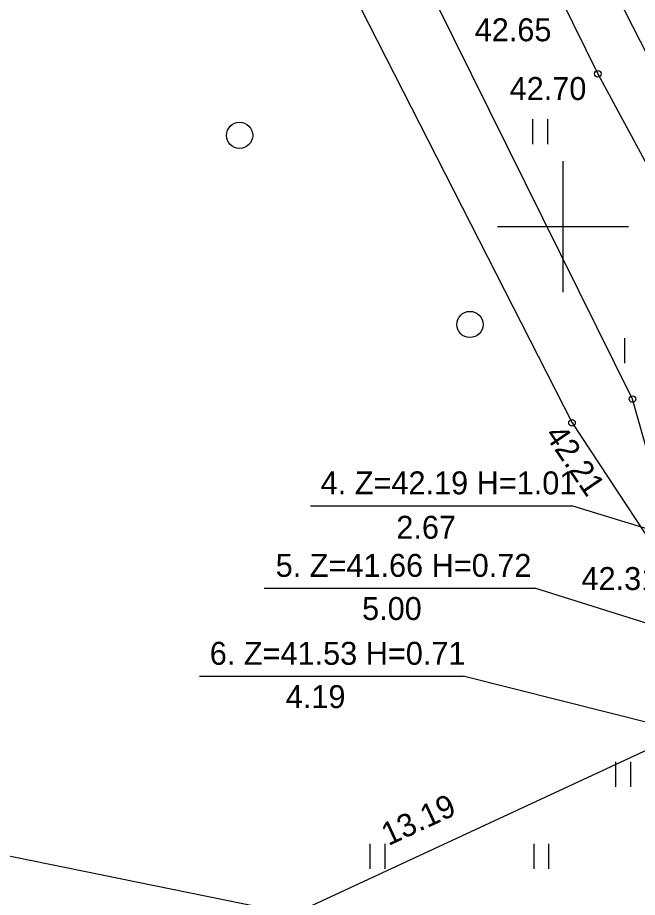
# Model space of a CAD drawing. Extents: x 642747 to 644424, y 6457048 to 6458238.
# Drawn here: x 643683.35 to 643702.27, y 6457779.52 to 6457806.38 of the extents above; entities that cross this region are included whole.
import ezdxf

# ---------------------------------------------------------------- set-up
doc = ezdxf.new("R2010")
doc.units = 0
for name, color, linetype in [('HALJASTUS', 7, 'Continuous'), ('JOONSIDE', 7, 'Continuous'), ('KOORDPUNKT', 7, 'Continuous'), ('KORGUS', 7, 'Continuous'), ('MPKAABEL', 7, 'Continuous'), ('SITRASS', 7, 'Continuous'), ('TEE', 7, 'Continuous'), ('VEEKOGU', 7, 'Continuous'), ('VORK', 7, 'Continuous')]:
    doc.layers.add(name, color=color, linetype=linetype)

msp = doc.modelspace()

# ---------------------------------------------------------------- linework, layer by layer
at = {"layer": 'HALJASTUS'}
for p, q in [((643699.07, 6457803.28), (643699.07, 6457802.519)), ((643699.525, 6457803.28), (643699.525, 6457802.519)), ((643701.88, 6457796.589), (643701.88, 6457795.828)), ((643701.608, 6457783.657), (643701.608, 6457782.896)), ((643702.063, 6457783.657), (643702.063, 6457782.896)), ((643694.108, 6457781.157), (643694.108, 6457780.396)), ((643694.563, 6457781.157), (643694.563, 6457780.396)), ((643699.108, 6457781.157), (643699.108, 6457780.396)), ((643699.563, 6457781.157), (643699.563, 6457780.396))]:
    msp.add_line(p, q, dxfattribs=at)
for centre in [(643690.13, 6457802.783), (643697.163, 6457797.01)]:
    msp.add_circle(centre, 0.4, dxfattribs=at)
at = {"layer": 'KOORDPUNKT'}
for p, q in [((643692.291, 6457791.475), (643700.27, 6457791.475)), ((643712.329, 6457787.777), (643700.27, 6457791.475)), ((643690.882, 6457788.957), (643699.141, 6457788.957)), ((643707.549, 6457786.321), (643699.141, 6457788.957)), ((643688.905, 6457786.273), (643696.955, 6457786.273)), ((643703.747, 6457784.562), (643696.955, 6457786.273)), ((643691.781, 6457779.012), (643680.823, 6457781.241))]:
    msp.add_line(p, q, dxfattribs=at)
at = {"layer": 'KORGUS'}
for centre in [(643701.067, 6457804.664), (643702.125, 6457794.735), (643700.278, 6457794.011)]:
    msp.add_circle(centre, 0.1, dxfattribs=at)
at = {"layer": 'MPKAABEL'}
for points in [[(643720.402, 6457788.523), (643717.509, 6457789.105), (643714.881, 6457788.554), (643712.329, 6457787.777), (643707.549, 6457786.321), (643703.747, 6457784.562), (643691.781, 6457779.012), (643678.498, 6457772.852), (643666.143, 6457767.362), (643665.89, 6457767.103), (643665.952, 6457765.877), (643665.784, 6457762.532), (643653.216, 6457756.683), (643644.647, 6457752.655), (643641.368, 6457753.983), (643627.73, 6457747.096), (643620.509, 6457743.465), (643616.188, 6457741.449), (643613.026, 6457739.843), (643610.909, 6457738.789), (643604.969, 6457735.706), (643597.345, 6457731.983), (643597.39, 6457731.403)], [(643720.402, 6457788.523), (643717.509, 6457789.105), (643714.881, 6457788.554), (643712.329, 6457787.777), (643707.549, 6457786.321), (643703.747, 6457784.562), (643691.781, 6457779.012)]]:
    msp.add_lwpolyline(points, dxfattribs=at)
at = {"layer": 'SITRASS'}
msp.add_lwpolyline([(643648.863, 6457911.42), (643654.584, 6457900.478), (643659.195, 6457890.556), (643662.629, 6457883.256), (643665.567, 6457876.657), (643669.589, 6457867.674), (643676.151, 6457854.974), (643680.955, 6457845.44), (643683.098, 6457840.566), (643687.238, 6457832.595), (643693.441, 6457820.115), (643701.067, 6457804.664), (643704.675, 6457797.98), (643706.074, 6457794.365), (643708.278, 6457789.273), (643712.268, 6457781.863), (643714.626, 6457777.098), (643715.846, 6457774.811), (643716.834, 6457772.167)], dxfattribs=at)
at = {"layer": 'TEE'}
msp.add_lwpolyline([(643594.198, 6457896.205), (643601.167, 6457899.877), (643614.932, 6457906.198), (643624.204, 6457910.656), (643637.53, 6457917.507), (643643.978, 6457920.452), (643646.029, 6457918.194), (643652.753, 6457906.189), (643658.736, 6457894.306), (643664.79, 6457881.777), (643671.195, 6457868.723), (643677.449, 6457855.66), (643683.876, 6457842.442), (643690.375, 6457829.684), (643696.859, 6457816.42), (643703.317, 6457803.786), (643709.823, 6457791.257), (643711.929, 6457787.17), (643713.895, 6457783.782)], dxfattribs=at)
at = {"layer": 'VEEKOGU'}
for points in [[(643703.872, 6457788.551), (643702.125, 6457794.735), (643694.475, 6457810.191), (643688.348, 6457823.103), (643682.78, 6457834.208)], [(643686.254, 6457821.662), (643692.266, 6457809.743), (643700.278, 6457794.011), (643703.872, 6457788.551)]]:
    msp.add_lwpolyline(points, dxfattribs=at)
at = {"layer": 'VORK'}
for p, q in [((643700, 6457802), (643700, 6457798)), ((643698, 6457800), (643702, 6457800))]:
    msp.add_line(p, q, dxfattribs=at)

# ---------------------------------------------------------------- texts
at = {"layer": 'JOONSIDE'}
for s, p in [('2.67', (643694.915, 6457790.47)), ('5.00', (643693.87, 6457787.99)), ('4.19', (643691.541, 6457785.301))]:
    msp.add_text(s, height=0.7, dxfattribs=at).set_placement(p)
msp.add_text('13.19', height=0.7, rotation=24.881, dxfattribs=at).set_placement((643694.669, 6457781.085))
at = {"layer": 'KOORDPUNKT'}
for s, p in [('4. Z=42.19 H=1.01', (643692.606, 6457791.825)), ('5. Z=41.66 H=0.72', (643691.232, 6457789.307)), ('6. Z=41.53 H=0.71', (643689.22, 6457786.623))]:
    msp.add_text(s, height=0.7, dxfattribs=at).set_placement(p)
at = {"layer": 'KORGUS'}
for s, p in [(' 42.65', (643697.047, 6457805.656)), (' 42.70', (643698.114, 6457803.863)), (' 42.31', (643700.308, 6457788.905))]:
    msp.add_text(s, height=0.7, dxfattribs=at).set_placement(p)
msp.add_text(' 42.21', height=0.7, rotation=304.2438, dxfattribs=at).set_placement((643699.281, 6457793.857))

doc.saveas('drawing.dxf')
